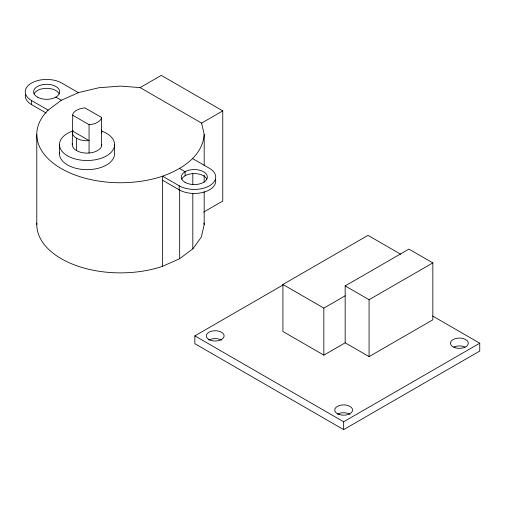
<?xml version="1.0" encoding="UTF-8"?>
<svg xmlns="http://www.w3.org/2000/svg" width="505" height="505" viewBox="0 0 505 505"><rect width="100%" height="100%" fill="white"/><g stroke="black" fill="none" stroke-linecap="round" stroke-linejoin="round"><path stroke-width="0.76" d="M101.821 144.594L101.316 146.797A14.778 8.528 0 0 1 90.868 152.832L87.043 153.122A14.778 8.528 0 0 1 72.266 144.594L72.77 114.092A14.778 8.528 0 0 1 83.218 108.057L85.029 107.918L101.549 117.463L101.549 145.756M72.266 144.594L72.531 143.426M101.549 117.463L101.316 118.505A14.778 8.528 0 0 1 90.868 124.539L89.057 124.672L72.531 115.134M101.549 133.383L101.821 132.215A14.778 8.528 0 0 0 101.316 130.012M204.19 134.425C202.574 156.626 181.282 169.497 162.339 176.277A83.704 48.322 0 0 1 61.301 168.594A83.704 48.322 0 0 1 48 110.26L61.301 100.255L78.635 92.573L98.822 87.744L120.487 86.103L140.106 87.592L201.602 123.1L204.19 134.425L204.19 165.773M204.19 191.635L204.19 224.548L201.337 237.053L192.973 248.712L179.673 258.718L162.339 266.4A83.704 48.322 0 0 1 77.53 266.028A83.704 48.322 0 0 1 36.821 223.071M140.106 87.592L161.253 75.378L222.755 110.885L222.755 201.059L203.654 212.087M201.602 123.1L222.755 110.885M345.167 342.807L345.167 285.912L408.93 249.098L432.842 262.903L432.842 319.804L369.079 356.612L345.167 342.807L323.844 355.122L282.914 331.495L282.914 284.479L368 235.355L400.743 254.255M432.652 316.023L479.75 343.211L479.75 351.051L343.659 429.622L194.861 343.709L194.861 335.875L283.318 284.807M282.914 284.479L323.844 308.107L345.167 295.797M345.167 285.912L369.079 299.711L432.842 262.903M194.861 335.875L343.659 421.782L479.75 343.211M78.426 92.668L61.787 83.06A21.399 12.354 0 0 0 31.518 83.06A21.399 12.354 0 0 0 31.518 100.533L31.518 104.579L46.163 113.032M192.815 158.709L209.455 168.316A21.399 12.354 0 0 1 209.455 185.789A21.399 12.354 0 0 1 179.187 185.789L162.547 176.182L162.547 266.305M55.859 97.111L61.301 100.255M179.673 168.594L185.114 171.738L185.114 175.778M31.518 100.533L48.158 110.14M162.547 180.222L179.187 189.83A21.399 12.354 0 0 0 203.534 192.247A21.399 12.354 0 0 0 215.603 179.805M72.531 131.054L89.057 140.592L87.043 140.75A14.778 8.528 0 0 1 72.266 132.215M203.843 223.046L204.19 224.548M369.079 299.711L369.079 356.612M343.659 421.782L343.659 429.622M323.844 308.107L323.844 355.122M204.19 175.178L204.19 182.229M192.815 173.707L192.815 184.66M192.815 193.27L192.815 248.832M179.673 189.855L179.673 258.718M179.187 185.789L179.187 189.83M114.61 144.594L114.61 153.735A27.573 15.92 0 0 1 85.844 169.636A27.573 15.92 0 0 1 59.577 152.352M89.057 124.672L89.057 152.971M76.596 138.25L76.596 150.623M59.47 144.594L59.47 153.735M36.783 134.425L36.783 224.548M208.918 340.073A8.913 5.145 0 0 1 221.518 340.073M337.359 414.226A8.913 5.145 0 0 1 349.959 414.226M453.667 347.112A8.913 5.145 0 0 1 465.124 347.112M101.593 131.073A27.573 15.92 0 0 1 107.773 155.085A27.573 15.92 0 0 1 65.732 154.694A27.573 15.92 0 0 1 73.257 130.808M181.743 179.149A13.023 7.518 0 0 1 194.318 173.575A13.023 7.518 0 0 1 206.898 179.149M34.069 93.892A13.023 7.518 0 0 1 46.649 88.318A13.023 7.518 0 0 1 59.23 93.892M31.518 104.579A21.399 12.354 0 0 1 25.37 94.549M454.936 347.667A8.913 5.145 0 0 0 468.305 343.211A8.913 5.145 0 0 0 454.936 338.76A8.913 5.145 0 0 0 454.936 347.667M208.918 339.512A8.913 5.145 0 0 0 223.822 337.207A8.913 5.145 0 0 0 212.908 330.908A8.913 5.145 0 0 0 208.918 339.512M339.202 414.485A8.913 5.145 0 0 0 352.572 410.028A8.913 5.145 0 0 0 339.202 405.578A8.913 5.145 0 0 0 339.202 414.485M37.439 97.111A13.023 7.518 0 0 0 59.23 93.741A13.023 7.518 0 0 0 43.279 84.537A13.023 7.518 0 0 0 37.439 97.111M185.114 182.368A13.023 7.518 0 0 0 206.898 178.997A13.023 7.518 0 0 0 190.947 169.787A13.023 7.518 0 0 0 185.114 182.368"/></g></svg>
